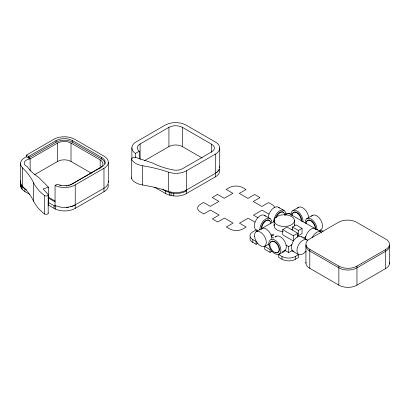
<?xml version="1.0" encoding="UTF-8"?>
<svg xmlns="http://www.w3.org/2000/svg" width="410" height="410" viewBox="0 0 410 410"><rect width="100%" height="100%" fill="white"/><g stroke="black" fill="none" stroke-linecap="round" stroke-linejoin="round"><path stroke-width="0.61" d="M162.821 189.358C166.68 192.039 171.308 193.458 176.003 193.464A14.688 8.477 0 0 0 185.146 191.619L186.596 190.85L186.596 170.729L215.296 154.16A14.77 8.528 0 0 0 215.296 141.968L186.166 125.152A14.873 8.589 0 0 0 165.138 125.152L136.402 141.747A14.673 8.472 0 0 0 135.069 153.14L135.479 153.396L135.479 157.742M219.734 167.311L219.734 148.066M219.606 166.183A14.77 8.528 0 0 1 219.217 169.545L217.705 171.626L215.296 173.404L186.596 189.973A14.678 8.477 0 0 1 168.484 191.388A105.303 60.798 0 0 0 142.695 185.018A16.051 9.266 0 0 1 131.523 178.565L131.523 159.321A3.721 2.147 0 0 1 135.162 157.22L152.838 163.108A57.323 33.092 0 0 0 170.755 169.417L174.752 170.196A9.317 5.381 0 0 0 182.727 168.587L211.55 151.946A9.415 5.438 0 0 0 211.55 144.182L182.378 127.341A9.517 5.494 0 0 0 168.925 127.341L140.107 143.977A9.317 5.381 0 0 0 139.262 151.213L139.262 158.665M219.217 169.545L216.603 172.564M48.129 212.857A2.101 1.215 0 0 1 47.073 214.225A2.101 1.215 0 0 1 44.526 213.964A66 38.104 0 0 1 38.976 208.941L38.033 207.88A66 38.104 0 0 1 33.615 201.207A105.303 60.798 0 0 0 22.581 186.314L22.581 167.946A14.673 8.472 0 0 1 25.036 157.486L26.358 156.722L26.358 155.149L53.73 139.344A14.77 8.528 0 0 1 74.84 139.344L103.971 156.159A14.873 8.589 0 0 1 103.971 168.3L103.971 191.747L75.23 208.341A14.673 8.472 0 0 1 55.499 209.105L47.985 204.841M26.358 155.149L28.633 156.461L56.026 140.64A11.557 6.673 0 0 1 72.544 140.64L101.7 157.471A11.659 6.729 0 0 1 101.7 166.988L71.776 184.213A11.465 6.621 0 0 1 60.137 185.12L57.113 184.233L55.048 185.428L55.048 206.245L47.985 202.217M105.114 163.805A11.659 6.729 0 0 0 101.7 159.049L72.544 142.219A11.557 6.673 0 0 0 56.026 142.219L28.633 158.034L28.633 156.461M100.183 168.156L100.183 159.921L71.017 143.08A9.415 5.438 0 0 0 57.559 143.08L30.145 158.911A7.477 4.315 0 0 0 24.364 162.237A7.477 4.315 0 0 0 27.306 166.634A57.323 33.092 0 0 0 38.227 176.976L48.431 187.18L48.431 205.553M34.532 174.747L57.559 161.453A9.415 5.438 0 0 1 71.017 161.453L91.379 173.21M55.048 185.428L55.499 185.663A14.673 8.472 0 0 0 75.23 184.895L103.971 168.3M135.479 153.396L139.262 151.213M144.54 160.664L168.925 146.585A9.517 5.494 0 0 1 182.378 146.585L202.191 158.024M55.048 205.374L55.499 205.605A14.673 8.472 0 0 0 66.605 207.373L70.397 206.773A14.673 8.472 0 0 0 75.23 204.841L103.971 188.246A14.873 8.589 0 0 0 108.199 181.056M154.565 187.211L166.855 194.243L171.021 195.503L176.003 196.093A14.688 8.477 0 0 0 185.146 194.243L215.296 176.905A14.77 8.528 0 0 0 219.606 169.684M256.096 231.768L274.495 221.164M285.027 215.086L288.353 213.164L317.519 230.005M292.796 210.622L298.372 207.404M250.269 237.088A9.317 5.381 0 0 0 252.806 242.402L256.096 244.298L257.649 243.402M282.715 229.636L293.324 235.76L293.324 240.952L282.715 234.833L282.715 229.636L287.128 227.089L297.732 233.213L297.732 237.252M306.767 218.648L312.343 215.429M292.479 229.938L292.479 227.053L296.128 224.946L302.037 228.355L302.037 233.551L298.388 235.663L297.311 235.043M272.122 251.166L270.052 252.36L264.727 249.28L264.727 246.482L269.38 243.791M292.479 227.053L298.388 230.466L302.037 228.355M293.324 235.76L297.732 233.213M285.949 245.052L288.702 246.641L292.028 244.724M303.666 238.005L305.88 236.724M291.817 250.756L298.547 254.641L298.547 257.439L295.431 259.243A9.317 5.381 0 0 1 281.972 259.243L278.682 257.342L278.682 254.543L285.411 250.659M319.405 231.03L320.958 230.133L323.152 231.399M284.847 250.331L288.702 252.555L292.581 250.315M278.682 254.543L281.972 256.44A9.317 5.381 0 0 0 295.431 256.44L298.547 254.641M309.791 249.306L338.86 266.085A12.531 7.236 0 0 0 356.956 266.085L385.707 249.49A12.628 7.293 0 0 0 385.707 239.071L356.562 222.246A12.73 7.349 0 0 0 338.563 222.246L309.791 238.856A12.531 7.236 0 0 0 309.791 249.306L309.791 268.345L338.86 285.129A12.531 7.236 0 0 0 356.956 285.129L385.707 268.535A12.628 7.293 0 0 0 389.387 262.359M48.431 187.18L43.122 188.954L47.944 194.212A2.101 1.215 0 0 1 47.293 195.775A2.101 1.215 0 0 1 44.526 195.59A66 38.104 0 0 1 38.976 190.568L38.033 189.507A66 38.104 0 0 1 33.615 182.834A105.303 60.798 0 0 0 22.581 167.946M66.605 207.373L68.537 207.147M278.508 207.26L284.084 210.479M315.556 228.693L321.132 231.911M268.801 214.046L262.077 210.161L253.447 215.142L258.105 217.833M301.586 236.719L307.162 239.937M264.537 215.368L270.113 218.586M254.846 222.102L248.117 218.217L239.491 223.199L246.215 227.084L243.099 228.882A9.317 5.381 0 0 1 229.646 228.882L226.356 226.981L233.08 223.101L224.454 218.12L217.725 222L212.395 218.925L219.124 215.04L210.494 210.058L203.77 213.943L200.475 212.042A9.317 5.381 0 0 1 200.475 204.277L203.596 202.473L210.32 206.358L218.95 201.377L212.221 197.492L217.551 194.417L224.28 198.302L232.906 193.32L226.182 189.435L229.298 187.636A9.517 5.494 0 0 1 242.751 187.636L246.041 189.538L239.317 193.423L247.942 198.404L254.671 194.519L260.001 197.594L253.272 201.479L261.903 206.461L268.627 202.576L271.917 204.477A9.415 5.438 0 0 1 274.664 207.639M305.101 251.263L306.137 251.863M271.092 236.478L273.839 238.066M257.475 230.927L255.922 230.036L252.806 231.834A9.317 5.381 0 0 0 252.806 239.599L252.806 242.402M185.515 190.225L186.596 190.85M282.172 251.586L283.254 252.211M252.806 239.599L256.096 241.5L256.096 244.298M264.727 246.482L270.052 249.562L270.052 252.36M26.358 156.722L30.145 158.911L30.145 170.944M48.149 197.036L55.094 201.033M48.149 197.912L55.094 201.91M20.633 181.712A14.688 8.477 0 0 0 20.5 182.85C20.72 186.227 23.713 188.451 26.517 189.825M20.633 184.341A14.688 8.477 0 0 0 20.5 185.474C20.889 190.348 26.291 192.198 29.822 194.355M389.5 246.031L389.5 263.322M385.707 249.49L385.707 268.535M356.956 266.085L356.956 285.129M338.86 266.085L338.86 285.129M305.927 245.831L305.927 263.123M298.388 230.466L298.388 235.663M295.431 256.44L295.431 259.243M294.462 220.611A10.178 5.878 0 0 1 279.195 225.7A10.178 5.878 0 0 1 279.195 215.522A10.178 5.878 0 0 1 294.462 220.611L294.462 225.808A10.178 5.878 0 0 0 294.303 224.788M288.702 246.641L288.702 252.555M281.972 256.44L281.972 259.243M274.106 220.611L274.106 225.808M215.296 154.16L215.296 176.905M211.55 144.182L211.55 152.253M186.432 190.947L186.432 193.571M182.378 127.341L182.378 146.585M173.748 193.376L173.748 196M171.021 192.879L171.021 195.503M169.417 192.546L169.417 195.17M168.925 127.341L168.925 146.585M131.523 159.321A16.051 9.266 0 0 0 142.695 165.773A105.303 60.798 0 0 1 168.484 172.144L168.484 191.388M165.573 190.947L165.573 193.571M142.695 165.773L142.695 185.018M140.107 143.977L140.107 159.5M131.876 147.861L131.876 159.039M108.327 162.232L108.327 182.178M101.7 157.471L101.7 159.049M75.23 184.895L75.23 208.341M72.544 140.64L72.544 142.219M71.017 143.08L71.017 161.453M57.559 143.08L57.559 161.453M56.026 140.64L56.026 142.219M55.499 205.605L55.499 209.105M54.038 205.712L54.038 208.341M48.19 194.776L48.19 213.144M44.526 195.59L44.526 213.964M33.615 182.834L33.615 201.207M29.002 156.246L29.002 157.819M24.866 188.872L24.866 191.496M22.094 186.652L22.094 189.276M21.52 185.725L21.52 188.349M20.654 184.151L20.654 186.775M20.51 163.605L20.51 181.978M22.581 186.314A14.673 8.472 0 0 1 20.643 180.841M75.23 204.841A14.693 8.482 0 0 1 70.397 206.773M70.438 184.818A9.317 5.381 0 0 0 71.366 184.331L100.183 167.69A9.517 5.494 0 0 0 100.183 159.921M69.408 185.228A9.317 5.381 0 0 1 68.291 185.556M67.112 185.791A9.317 5.381 0 0 1 65.887 185.94M60.977 185.556A9.317 5.381 0 0 1 59.86 185.228M108.199 184.556A14.873 8.589 0 0 1 103.971 191.747M131.523 178.565A3.721 2.147 0 0 1 131.82 177.771M186.596 170.729A14.673 8.472 0 0 1 168.484 172.144M306.039 244.857A12.531 7.236 0 0 0 309.791 251.053L338.86 267.838A12.531 7.236 0 0 0 356.956 267.838L385.707 251.238A12.628 7.293 0 0 0 389.387 245.067M309.791 268.345A12.531 7.236 0 0 1 306.039 262.154M275.382 236.842A8.359 4.935 58.8 0 1 284.678 241.305A8.359 4.935 58.8 0 1 283.515 251.094M270.508 242.525A6.427 3.798 58.8 0 1 278.011 244.77A6.427 3.798 58.8 0 1 276.811 252.683M275.699 252.478A6.427 3.798 58.8 0 1 275.12 252.242M306.019 251.028A8.359 4.823 -60 0 1 297.932 253.713A8.359 4.823 -60 0 1 299.479 243.437A8.359 4.823 -60 0 1 307.633 240.321M294.108 251.463A8.359 4.823 -60 0 1 292.971 241.69A8.359 4.823 -60 0 1 302.057 237.103M312.041 237.82A8.359 4.823 -60 0 1 321.604 232.301M305.337 239.261A8.359 4.823 -60 0 1 309.776 230.087A8.359 4.823 -60 0 1 316.428 229.574M261.201 228.939A8.359 4.823 60 0 1 267.807 230.271A8.359 4.823 60 0 1 271.891 239.122M275.202 237.159A1.071 0.62 0 0 1 276.237 236.38M292.745 229.072A10.178 5.878 0 0 1 291.935 229.682M283.218 231.655A10.178 5.878 0 0 1 274.449 224.285M297.501 208.285A8.359 4.823 60 0 1 304.148 208.803A8.359 4.823 60 0 1 308.587 217.971M291.238 215.25A8.359 4.823 60 0 1 297.101 210.955A8.359 4.823 60 0 1 302.964 222.02M292.161 215.383A6.427 3.71 60 0 1 296.994 212.933A6.427 3.71 60 0 1 301.217 221.272M292.699 213.933A6.427 3.71 60 0 1 292.878 213.41M293.119 212.954A6.427 3.71 60 0 1 298.506 213.6A6.427 3.71 60 0 1 301.611 221.041M311.472 216.311A8.359 4.823 60 0 1 320.697 219.95A8.359 4.823 60 0 1 319.815 230.174M305.209 223.276A8.359 4.823 60 0 1 310.703 218.781A8.359 4.823 60 0 1 316.981 229.216M306.132 223.409A6.427 3.71 60 0 1 310.964 220.959A6.427 3.71 60 0 1 315.188 229.292M306.67 221.959A6.427 3.71 60 0 1 306.849 221.431M307.09 220.975A6.427 3.71 60 0 1 312.476 221.625A6.427 3.71 60 0 1 315.582 229.067M268.289 217.833A8.359 4.823 -60 0 1 272.732 208.659A8.359 4.823 -60 0 1 279.379 208.142M273.911 221.882A8.359 4.823 -60 0 1 279.774 210.817A8.359 4.823 -60 0 1 285.637 215.112M276.186 217.638A6.427 3.71 -60 0 1 281.301 212.129A6.427 3.71 -60 0 1 284.714 215.24M275.792 217.413A6.427 3.71 -60 0 1 279.774 212.39A6.427 3.71 -60 0 1 283.761 212.81M285.888 213.774A9.517 5.494 0 0 1 287.113 213.63M288.353 213.584A9.517 5.494 0 0 1 290.813 213.774M257.065 230.118A8.359 4.823 -60 0 1 256.183 219.888A8.359 4.823 -60 0 1 265.408 216.249M259.945 229.984A8.359 4.823 -60 0 1 265.434 219.15A8.359 4.823 -60 0 1 271.717 222.333M261.688 229.236A6.427 3.71 -60 0 1 265.916 220.898A6.427 3.71 -60 0 1 270.743 223.347M261.298 229.005A6.427 3.71 -60 0 1 264.675 221.313A6.427 3.71 -60 0 1 270.031 221.374M268.868 244.693A8.359 4.935 58.8 0 0 278.682 254.22A8.359 4.935 58.8 0 0 276.934 241.608A8.359 4.935 58.8 0 0 268.868 244.693M269.857 245.421A6.427 3.798 58.8 0 0 277.406 252.75A6.427 3.798 58.8 0 0 276.063 243.048A6.427 3.798 58.8 0 0 269.857 245.421M254.579 236.703A8.359 4.823 60 0 0 264.168 246.359A8.359 4.823 60 0 0 262.462 233.72A8.359 4.823 60 0 0 254.579 236.703M272.055 235.427A1.071 0.62 0 0 0 273.665 234.894A1.071 0.62 0 0 0 272.055 234.356A1.071 0.62 0 0 0 272.055 235.427"/></g></svg>
